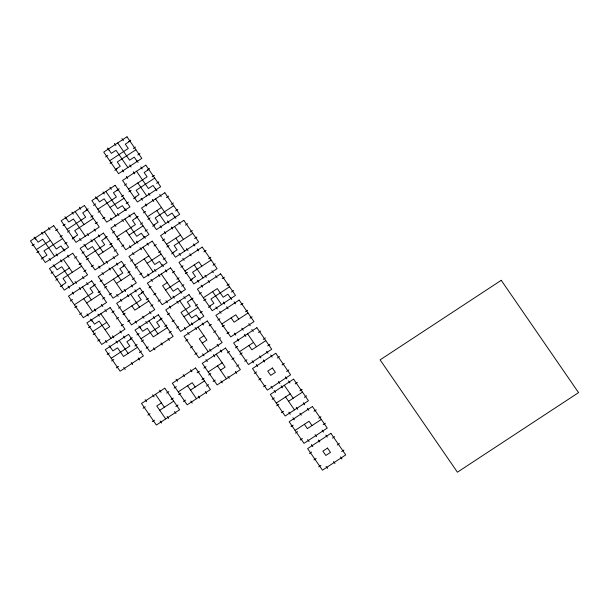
<?xml version="1.0" encoding="UTF-8"?>
<svg xmlns="http://www.w3.org/2000/svg" width="609" height="609" viewBox="0 0 609 609"><rect width="100%" height="100%" fill="white"/><g stroke="black" fill="none" stroke-linecap="round" stroke-linejoin="round"><path stroke-width="0.91" d="M128.568 141.585L130.775 140.131M105.578 156.955L107.785 155.501M129.961 141.128L125.309 144.181L128.278 148.497L109.673 160.715M110.039 163.433L112.246 161.979M133.325 148.489L135.533 147.035M135.898 149.753L117.293 161.979L120.262 166.287L115.611 169.348M137.786 154.968L139.994 153.521M114.797 170.337L117.004 168.891M32.026 245.701L34.233 244.255M85.991 210.257L88.206 208.811M93.436 205.37L95.643 203.916M147.401 169.926L149.616 168.472M55.556 230.522L57.764 229.068M63.001 225.627L65.209 224.181M116.966 190.183L119.181 188.737M124.411 185.296L126.619 183.842M87.384 209.8L82.733 212.861L85.702 217.169L67.097 229.395M118.093 189.635L113.441 192.695L116.41 197.004L97.798 209.23M148.794 169.469L144.143 172.522L147.112 176.838L128.507 189.064M36.388 249.561L50.349 240.395M60.017 237L62.225 235.546M67.462 232.113L69.67 230.659M121.427 196.661L123.635 195.215M128.872 191.774L131.08 190.328M36.784 252.613L38.991 251.159M90.749 217.169L92.956 215.715M98.194 212.275L100.401 210.828M152.159 176.831L154.366 175.384M62.62 238.599L44.008 250.817L46.977 255.133L42.325 258.186M93.322 218.433L74.717 230.651L77.686 234.967L73.034 238.02M110.077 207.433L124.03 198.26M154.739 178.094L136.127 190.32L139.096 194.629L134.444 197.689M41.237 259.091L43.452 257.637M95.21 223.648L97.417 222.194M102.655 218.753L104.862 217.306M156.62 183.309L158.827 181.863M64.775 243.904L66.982 242.458M72.22 239.017L74.427 237.563M126.185 203.573L128.392 202.119M133.63 198.686L135.837 197.232M51.027 273.312L53.234 271.858M104.999 237.868L107.207 236.414M112.437 232.973L114.652 231.527M166.409 197.529L168.617 196.083M74.564 258.125L76.772 256.671M82.002 253.237L84.217 251.783M135.974 217.794L138.182 216.34M143.412 212.906L145.627 211.452M106.392 237.411L101.733 240.464L104.71 244.78L86.097 256.998M137.094 217.246L132.442 220.298L135.411 224.614L116.806 236.832M55.389 277.171L69.35 267.998M147.507 216.667L161.469 207.502M79.018 264.603L81.233 263.157M86.463 259.716L88.67 258.262M140.435 224.272L142.643 222.818M147.873 219.385L150.088 217.931M55.784 280.216L57.992 278.77M109.749 244.772L111.957 243.318M117.194 239.885L119.402 238.431M171.159 204.441L173.375 202.987M81.621 266.202L63.016 278.427L65.985 282.736L61.326 285.796M98.369 255.201L112.33 246.036M129.078 235.036L143.031 225.87M173.74 205.705L155.128 217.923L158.096 222.239L153.445 225.292M60.245 286.694L62.453 285.248M114.21 251.251L116.418 249.804M121.655 246.363L123.863 244.909M175.62 210.92L177.828 209.466M83.776 271.515L85.983 270.061M91.221 266.62L93.428 265.174M145.186 231.176L147.393 229.73M152.631 226.289L154.838 224.835M93.291 285.636L95.506 284.19M123.071 266.08L125.279 264.633M130.509 261.192L132.724 259.738M185.41 225.14L187.618 223.686M70.301 301.006L72.509 299.559M100.074 281.457L102.289 280.003M154.047 246.006L156.254 244.559M162.42 240.509L164.628 239.055M94.684 285.179L90.033 288.24L93.002 292.548L74.397 304.774M124.464 265.623L119.813 268.683L122.782 272.999L104.169 285.218M134.878 265.052L148.832 255.887M166.508 244.27L180.47 235.104M74.762 307.492L76.97 306.038M104.535 287.935L106.742 286.481M158.507 252.491L160.715 251.037M166.881 246.988L169.089 245.534M98.049 292.548L100.257 291.094M127.821 272.992L130.029 271.538M135.267 268.105L137.474 266.651M190.168 232.044L192.375 230.598M86.668 302.978L100.622 293.812M116.441 283.421L130.402 274.256M147.15 263.255L161.103 254.09M192.741 233.308L174.136 245.534L177.105 249.842L172.446 252.902M102.51 299.027L104.718 297.573M132.282 279.47L134.49 278.016M139.727 274.583L141.935 273.129M194.621 238.522L196.836 237.076M79.52 314.396L81.728 312.942M109.293 294.84L111.5 293.393M163.258 259.396L165.465 257.942M171.631 253.9L173.839 252.446M88.442 327.657L90.65 326.211M141.478 292.822L143.686 291.376M148.923 287.935L151.131 286.489M203.817 251.882L206.025 250.428M111.972 312.478L114.18 311.024M118.489 308.2L120.696 306.746M172.454 272.756L174.661 271.302M180.827 267.252L183.035 265.798M142.871 292.373L138.22 295.426L141.189 299.742L122.576 311.96M92.804 331.517L106.758 322.351M167.239 282.629L162.588 285.682L171.494 298.623M184.923 271.02L198.877 261.847L201.845 266.163M116.433 318.956L118.641 317.502M122.949 314.678L125.157 313.224M176.915 279.234L179.122 277.78M185.288 273.73L187.496 272.284M93.192 334.569L95.407 333.115M146.236 299.735L148.444 298.281M153.674 294.847L155.889 293.393M208.575 258.787L210.783 257.341M105.075 329.72L109.727 326.668L100.82 313.726M148.809 300.998L134.855 310.164L131.887 305.847M165.557 289.998L179.518 280.833M211.148 260.051L192.543 272.276L195.512 276.585L190.861 279.645M97.653 341.048L99.868 339.594M150.689 306.213L152.905 304.759M158.134 301.326L160.342 299.872M213.036 265.265L215.243 263.819M121.191 325.861L123.399 324.414M127.7 321.582L129.907 320.136M181.665 286.139L183.88 284.685M190.046 280.642L192.254 279.188M130.113 339.122L132.32 337.675M159.885 319.573L162.093 318.119M167.33 314.678L169.538 313.232M222.232 278.625L224.439 277.171M107.123 354.499L109.331 353.045M136.896 334.942L139.103 333.488M190.861 299.499L193.068 298.045M199.234 293.995L201.45 292.548M131.506 338.673L126.855 341.725L129.824 346.041L111.211 358.259M161.278 319.116L156.627 322.169L159.596 326.485L140.991 338.703M191.987 298.95L187.336 302.003L190.305 306.319L180.995 312.425L189.909 325.366M203.33 297.763L217.284 288.597L223.221 297.222L227.88 294.162L230.849 298.479M111.576 360.977L113.792 359.523M141.357 341.421L143.564 339.967M195.322 305.977L197.529 304.523M203.695 300.473L205.903 299.027M134.863 346.034L137.078 344.58M164.643 326.477L166.851 325.023M172.088 321.59L174.296 320.136M226.982 285.53L229.19 284.083M137.444 347.297L123.49 356.463L117.545 347.838L112.893 350.891L109.924 346.582M167.216 327.741L153.262 336.906L147.325 328.281L142.673 331.334L139.705 327.025M183.964 316.741L197.925 307.575M229.563 286.793L210.95 299.019L213.919 303.335L209.268 306.388M139.324 352.512L141.539 351.058M169.104 332.956L171.312 331.502M176.541 328.068L178.757 326.614M231.443 292.008L233.65 290.562M116.334 367.882L118.542 366.435M146.107 348.325L148.322 346.879M200.079 312.881L202.287 311.435M208.453 307.385L210.661 305.931M185.623 341.032L187.831 339.578M240.722 304.843L242.93 303.389M209.153 325.845L211.361 324.391M217.733 320.212L219.94 318.758M203.939 335.719L199.288 338.779L208.194 351.713M221.821 323.973L235.782 314.807L238.751 319.124M213.614 332.324L215.822 330.87M222.194 326.69L224.401 325.236M190.373 347.937L192.589 346.483M245.48 311.747L247.688 310.301M202.257 343.088L206.908 340.035L198.001 327.094M248.053 313.011L234.1 322.176L231.131 317.868M194.834 354.415L197.05 352.969M249.934 318.225L252.149 316.779M218.372 339.228L220.58 337.782M226.944 333.603L229.151 332.149M203.848 368.118L206.055 366.664M143.092 408.243L145.307 406.797M197.156 372.738L199.364 371.284M258.46 332.476L260.667 331.022M227.378 352.931L229.593 351.477M166.63 393.064L168.838 391.61M174.166 388.108L176.374 386.662M235.47 347.846L237.677 346.399M208.209 371.977L222.171 362.804M161.415 402.937L156.764 405.99L165.671 418.931M178.254 391.876L192.216 382.711L195.184 387.019M239.558 351.614L253.519 342.448M231.839 359.409L234.054 357.963M171.091 399.542L173.299 398.088M178.627 394.586L180.835 393.14M239.931 354.324L242.138 352.877M208.605 375.022L210.813 373.576M147.85 415.155L150.058 413.701M201.914 379.651L204.122 378.197M263.217 339.38L265.425 337.934M220.488 370.173L225.14 367.12L216.233 354.179M159.733 410.306L173.687 401.141M190.533 390.08L204.487 380.914M265.79 340.644L251.837 349.817L248.868 345.501M213.066 381.5L215.274 380.054M152.311 421.634L154.519 420.18M206.375 386.129L208.582 384.675M267.678 345.866L269.886 344.412M236.596 366.321L238.804 364.867M175.841 406.447L178.049 405M183.378 401.498L185.593 400.044M244.681 361.236L246.896 359.782M277.346 358.046L279.554 356.6M254.356 373.416L256.564 371.97M258.817 379.902L261.025 378.448M282.104 364.958L284.312 363.504M286.565 371.437L288.773 369.983M263.568 386.806L265.783 385.352M295.159 383.929L297.375 382.475M272.17 399.298L274.377 397.852M276.265 403.067L290.219 393.901M276.631 405.777L278.838 404.33M299.917 390.833L302.125 389.387M288.537 401.27L302.498 392.097M304.378 397.319L306.586 395.865M281.388 412.689L283.596 411.235M313.985 411.281L316.2 409.827M290.995 426.65L293.203 425.196M295.091 430.411L309.045 421.245L312.014 425.562M295.456 433.128L297.664 431.674M318.743 418.185L320.951 416.731M321.324 419.449L307.362 428.614L304.393 424.306M323.204 424.663L325.412 423.217M300.214 440.033L302.422 438.587M332.461 438.115L334.668 436.661M309.471 453.484L311.679 452.03M313.932 459.962L316.14 458.516M337.219 445.019L339.426 443.573M341.672 451.497L343.887 450.051M318.682 466.875L320.897 465.421M121.929 138.555L123.345 140.603M234.084 301.813L235.493 303.861M270.708 355.017L272.124 357.072M288.529 380.899L289.937 382.947M307.355 408.251L308.763 410.299M325.823 435.085L327.231 437.133M136.667 160.388L138.076 162.436M137.185 161.438L134.216 157.122L129.565 160.175L117.689 142.925M248.822 323.645L250.23 325.693M285.446 376.849L286.854 378.897M303.259 402.732L304.667 404.779M322.085 430.083L323.493 432.131M340.56 456.917L341.969 458.965M140.77 166.896L142.179 168.944M159.771 194.507L161.179 196.555M178.772 222.11L180.18 224.158M197.179 248.853L198.595 250.9M215.594 275.595L217.002 277.643M155.501 188.729L156.909 190.777M174.509 216.332L175.917 218.38M193.51 243.943L194.918 245.99M211.917 270.685L213.325 272.733M230.324 297.428L231.74 299.476M156.026 189.78L153.049 185.463L148.398 188.524L136.523 171.266M175.027 217.383L172.058 213.074L167.406 216.126L155.523 198.877M251.822 329.446L253.237 331.494M266.559 351.279L267.968 353.327M284.281 385.269L293.188 398.21M174.532 226.479L183.438 239.421M247.581 333.816L256.488 346.757M129.679 164.978L131.087 167.026M241.834 328.236L243.242 330.284M278.458 381.44L279.866 383.487M296.271 407.322L297.679 409.37M315.097 434.674L316.505 436.722M333.572 461.508L334.98 463.556M114.484 143.45L115.893 145.498M148.512 193.319L149.921 195.367M167.521 220.922L168.929 222.97M186.521 248.533L187.93 250.581M204.928 275.276L206.337 277.323M223.336 302.018L224.751 304.066M226.632 306.708L228.048 308.755M263.263 359.911L264.671 361.959M281.076 385.794L282.485 387.842M299.902 413.146L301.31 415.193M318.37 439.98L319.786 442.027M133.318 171.791L134.726 173.839M152.319 199.394L153.727 201.442M171.319 227.005L172.735 229.053M189.734 253.747L191.142 255.795M208.141 280.49L209.549 282.538M259.571 355.869L260.979 357.917M244.376 334.341L245.785 336.389M127.882 167.544L116.007 150.294L111.356 153.346L108.387 149.038M285.568 396.954L294.474 409.895M137.809 182.951L146.716 195.892M156.81 210.554L165.717 223.495M175.818 238.165L184.725 251.106M194.225 264.907L203.132 277.849M212.632 291.65L221.539 304.591M107.496 148.04L108.904 150.088M219.643 311.298L221.059 313.346M256.275 364.502L257.683 366.549M274.088 390.384L275.496 392.432M292.914 417.736L294.322 419.784M311.382 444.57L312.798 446.618M122.226 169.865L123.642 171.913M234.381 333.131L235.79 335.178M271.005 386.334L272.413 388.382M288.818 412.217L290.234 414.265M307.652 439.561L309.06 441.616M326.119 466.403L327.528 468.45M126.329 176.382L127.738 178.429M145.33 203.985L146.739 206.032M164.331 231.595L165.747 233.643M182.746 258.338L184.154 260.386M201.153 285.081L202.561 287.128M141.067 198.214L142.476 200.262M160.068 225.817L161.476 227.865M179.069 253.428L180.477 255.476M197.476 280.17L198.892 282.218M215.891 306.913L217.299 308.961M237.388 338.931L238.797 340.979M252.118 360.764L253.527 362.812M124.906 208.628L126.314 210.684M143.914 236.239L145.323 238.286M109.947 187.328L111.363 189.376M128.956 214.931L130.364 216.979M125.317 209.945L122.348 205.629L117.697 208.689L105.821 191.432M144.318 237.556L141.349 233.239L136.698 236.292L124.822 219.042M217.093 344.291L218.502 346.338M161.986 264.458L163.395 266.506M180.393 291.201L181.802 293.249M198.8 317.944L200.209 319.991M202.135 322.991L203.543 325.039M147.028 243.151L148.436 245.199M165.435 269.894L166.843 271.941M183.842 296.636L185.258 298.684M235.318 371.376L236.734 373.424M162.39 265.768L159.421 261.459L154.77 264.512L142.894 247.254M180.804 292.51L177.828 288.202L173.177 291.254L161.301 274.004M199.212 319.253L196.243 314.944L191.591 317.997L179.708 300.747M220.367 350.076L221.775 352.124M102.959 191.919L104.375 193.966M121.967 219.522L123.376 221.569M117.461 213.523L118.869 215.571M136.462 241.134L137.87 243.181M195.146 327.573L196.555 329.629M140.04 247.741L141.448 249.789M158.447 274.484L159.855 276.532M176.854 301.227L178.27 303.274M209.641 349.185L211.049 351.233M213.378 354.666L214.787 356.714M154.534 269.345L155.942 271.401M172.941 296.096L174.349 298.144M191.348 322.839L192.764 324.886M227.873 376.271L229.281 378.318M116.014 216.058L104.131 198.8L99.48 201.861L96.511 197.544M126.109 230.72L135.015 243.661M144.181 258.939L153.087 271.88M217.52 365.864L226.426 378.806M110.473 218.113L111.881 220.161M129.473 245.724L130.882 247.772M95.514 196.814L96.922 198.861M114.515 224.417L115.923 226.464M202.652 353.776L204.061 355.823M147.545 273.936L148.954 275.984M165.952 300.679L167.361 302.734M184.36 327.429L185.775 329.477M187.694 332.468L189.11 334.516M132.587 252.636L133.995 254.684M150.994 279.379L152.41 281.427M169.409 306.121L170.817 308.169M220.884 380.861L222.293 382.909M205.926 359.554L207.334 361.609M79.353 207.227L80.769 209.283M98.361 234.838L99.769 236.886M94.09 229.06L95.499 231.108M113.091 256.671L114.507 258.718M190.518 369.709L191.926 371.756M205.256 391.541L206.664 393.589M116.433 263.058L117.842 265.105M134.84 289.8L136.249 291.848M153.247 316.543L154.663 318.591M131.163 284.883L132.579 286.938M149.578 311.633L150.986 313.681M167.985 338.376L169.393 340.423M75.113 211.597L84.019 224.538M94.113 239.208L103.02 252.149M112.185 267.427L121.092 280.368M130.6 294.17L139.507 307.111M149.007 320.913L157.914 333.854M87.102 233.65L88.511 235.698M106.103 261.261L107.519 263.309M71.908 212.122L73.316 214.17M90.908 239.733L92.317 241.781M198.268 396.132L199.676 398.179M183.073 374.604L184.481 376.651M124.175 289.473L125.591 291.521M142.59 316.216L143.998 318.271M160.997 342.966L162.405 345.014M108.981 267.945L110.389 270M127.388 294.695L128.803 296.743M145.802 321.438L147.211 323.486M85.306 236.223L73.43 218.974L68.779 222.026L65.81 217.71M104.306 263.826L92.431 246.576L87.78 249.629L84.811 245.32M187.564 385.763L196.471 398.705M113.472 279.105L122.379 292.046M64.919 216.713L66.328 218.76M83.92 244.323L85.329 246.371M79.65 238.545L81.066 240.593M98.658 266.148L100.066 268.204M176.085 379.194L177.493 381.242M190.815 401.026L192.223 403.074M101.992 272.535L103.401 274.583M120.399 299.278L121.815 301.333M138.814 326.028L140.222 328.076M116.73 294.368L118.138 296.416M135.137 321.11L136.545 323.158M153.544 347.853L154.96 349.901M63.496 248.967L64.904 251.015M82.497 276.57L83.913 278.618M86.653 282.614L88.069 284.662M119.912 330.923L121.32 332.971M123.475 336.099L124.883 338.147M48.537 227.659L49.953 229.707M67.546 255.27L68.954 257.318M101.391 304.439L102.799 306.487M104.954 309.616L106.362 311.663M138.213 357.932L139.621 359.98M63.907 250.276L60.938 245.967L56.287 249.02L44.404 231.77M174.57 411.509L175.978 413.557M159.611 390.202L161.02 392.249M63.412 259.373L72.319 272.314M82.413 286.984L91.32 299.917M119.235 340.469L128.141 353.41M155.478 394.312L164.384 407.254M41.549 232.25L42.965 234.298M60.557 259.86L61.966 261.908M94.403 309.029L95.811 311.077M97.965 314.206L99.374 316.254M131.224 362.515L132.633 364.57M56.043 253.862L57.459 255.909M75.052 281.465L76.46 283.512M79.208 287.501L80.616 289.549M112.459 335.818L113.868 337.866M116.022 340.994L117.43 343.042M152.623 394.792L154.031 396.84M167.117 416.404L168.526 418.452M54.604 256.389L42.721 239.139L38.07 242.192L35.101 237.875M73.605 284L61.73 266.742L57.071 269.802L54.102 265.486M83.699 298.661L92.606 311.602M111.013 338.345L99.138 321.095L94.486 324.148L91.517 319.832M49.055 258.452L50.471 260.5M68.063 286.055L69.472 288.103M72.22 292.092L73.628 294.139M105.471 340.401L106.88 342.456M109.034 345.577L110.45 347.632M34.104 237.145L35.512 239.192M53.105 264.748L54.513 266.803M86.95 313.924L88.366 315.972M90.513 319.101L91.929 321.149M123.772 367.41L125.18 369.457M160.129 420.994L161.537 423.042M145.17 399.687L146.579 401.734M126.992 136.812L103.736 152.09L118.58 173.656L141.836 158.378L126.992 136.812M53.714 225.657L30.45 240.936L45.294 262.502L68.558 247.224L53.714 225.657M84.415 205.492L61.159 220.77L76.003 242.336L99.267 227.058L84.415 205.492M115.124 185.326L91.86 200.597L106.704 222.171L129.968 206.893L115.124 185.326M145.825 165.153L122.569 180.431L137.413 201.998L160.677 186.727L145.825 165.153M72.715 253.26L49.451 268.539L64.295 290.105L87.559 274.826L72.715 253.26M103.423 233.095L80.16 248.373L95.004 269.939L118.268 254.661L103.423 233.095M134.125 212.929L110.861 228.208L125.713 249.774L148.969 234.495L134.125 212.929M164.833 192.764L141.57 208.042L156.414 229.608L179.678 214.33L164.833 192.764M91.715 280.871L68.459 296.149L83.304 317.715L106.567 302.437L91.715 280.871M121.495 261.314L98.232 276.593L113.076 298.159L136.34 282.88L121.495 261.314M152.197 241.149L128.933 256.427L143.785 277.993L167.041 262.715L152.197 241.149M183.834 220.367L160.57 235.645L175.415 257.211L198.679 241.933L183.834 220.367M110.13 307.614L86.866 322.892L101.711 344.458L124.974 329.18L110.13 307.614M139.903 288.057L116.639 303.335L131.483 324.901L154.747 309.623L139.903 288.057M170.604 267.891L147.348 283.17L162.192 304.736L185.456 289.458L170.604 267.891M202.241 247.109L178.985 262.388L193.829 283.954L217.086 268.683L202.241 247.109M128.537 334.356L105.273 349.635L120.118 371.201L143.381 355.922L128.537 334.356M158.31 314.8L135.046 330.078L149.898 351.644L173.154 336.366L158.31 314.8M189.018 294.634L165.755 309.912L180.599 331.479L203.863 316.2L189.018 294.634M220.656 273.852L197.392 289.13L212.237 310.704L235.5 295.426L220.656 273.852M207.311 320.981L184.047 336.259L198.892 357.826L222.156 342.547L207.311 320.981M239.147 300.07L215.883 315.348L230.727 336.914L253.991 321.636L239.147 300.07M225.536 348.066L202.272 363.345L217.116 384.911L240.38 369.633L225.536 348.066M164.78 388.199L141.516 403.478L156.368 425.044L179.625 409.766L164.78 388.199M195.58 367.973L172.317 383.251L187.169 404.818L210.425 389.539L195.58 367.973M256.884 327.711L233.62 342.981L248.472 364.555L271.728 349.277L256.884 327.711M275.77 353.281L252.507 368.559L267.359 390.125L290.615 374.847L275.77 353.281M272.406 368.019L267.754 371.071L270.723 375.388L275.375 372.327L272.406 368.019M293.584 379.156L270.327 394.434L285.172 416.008L308.436 400.73L293.584 379.156M501.237 280.307L380.1 359.873L457.412 472.188L578.55 392.622L501.237 280.307M312.409 406.507L289.153 421.786L303.998 443.352L327.261 428.074L312.409 406.507M330.885 433.342L307.621 448.62L322.466 470.186L345.729 454.915L330.885 433.342M327.52 448.079L322.869 451.14L325.838 455.448L330.489 452.396L327.52 448.079"/></g></svg>
